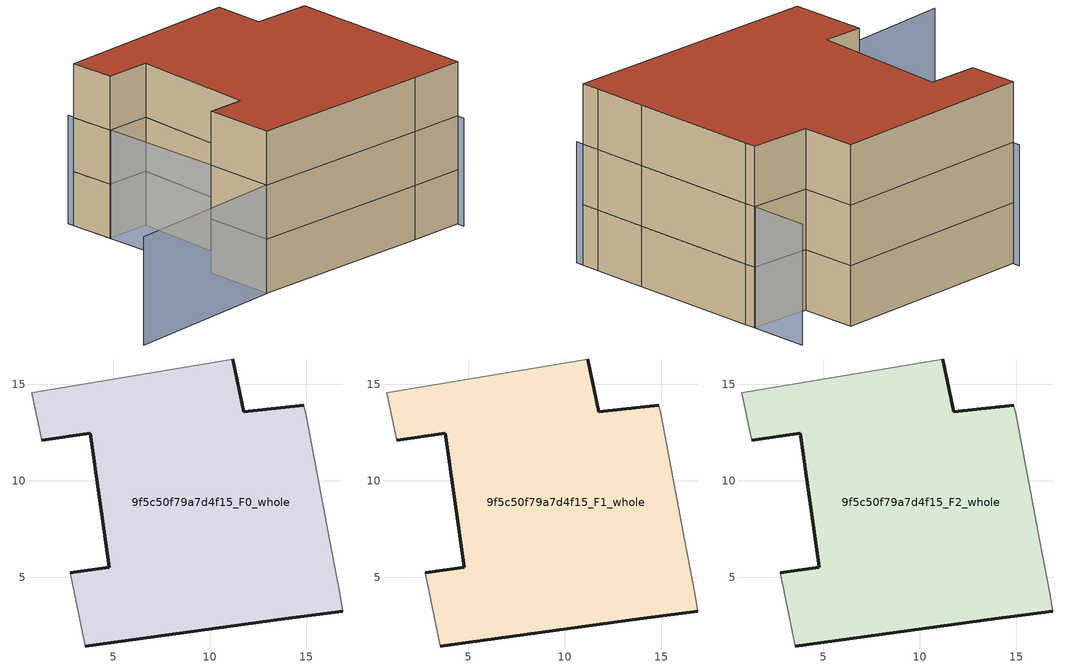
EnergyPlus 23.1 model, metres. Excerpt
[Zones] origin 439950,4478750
9f5c50f79a7d4f15_F0_whole
 floor ground (EU_floor_Construction): 14.87,13.91 14.99,13.36 16.22,6.9 16.74,4.19 16.91,3.26 13.88,2.85 3.54,1.44 2.77,5.25 4.81,5.52 3.82,12.45 1.31,12.11 0.78,14.55 11.2,16.31 11.76,13.58 z0
 wall outside (EU_wall_Construction): 3.54,1.44 13.88,2.85 16.91,3.26 / 14.87,13.91 11.76,13.58 11.2,16.31 / 1.31,12.11 3.82,12.45 4.81,5.52 2.77,5.25 z0:3
 wall adiabatic (EU_wall_Construction): 2.77,5.25 3.54,1.44 / 16.91,3.26 16.74,4.19 16.22,6.9 14.99,13.36 14.87,13.91 / 11.2,16.31 0.78,14.55 1.31,12.11 z0:3
9f5c50f79a7d4f15_F1_whole
 floor to 9f5c50f79a7d4f15_F0_whole (EU_floor_Construction): 14.87,13.91 14.99,13.36 16.22,6.9 16.74,4.19 16.91,3.26 13.88,2.85 3.54,1.44 2.77,5.25 4.81,5.52 3.82,12.45 1.31,12.11 0.78,14.55 11.2,16.31 11.76,13.58 z3
 wall outside (EU_wall_Construction): 3.54,1.44 13.88,2.85 16.91,3.26 / 14.87,13.91 11.76,13.58 11.2,16.31 / 1.31,12.11 3.82,12.45 4.81,5.52 2.77,5.25 z3:6
 wall adiabatic (EU_wall_Construction): 2.77,5.25 3.54,1.44 / 16.91,3.26 16.74,4.19 16.22,6.9 14.99,13.36 14.87,13.91 / 11.2,16.31 0.78,14.55 1.31,12.11 z3:6
9f5c50f79a7d4f15_F2_whole
 floor to 9f5c50f79a7d4f15_F1_whole (EU_floor_Construction): 14.87,13.91 14.99,13.36 16.22,6.9 16.74,4.19 16.91,3.26 13.88,2.85 3.54,1.44 2.77,5.25 4.81,5.52 3.82,12.45 1.31,12.11 0.78,14.55 11.2,16.31 11.76,13.58 z6
 wall outside (EU_wall_Construction): 3.54,1.44 13.88,2.85 16.91,3.26 / 14.87,13.91 11.76,13.58 11.2,16.31 / 1.31,12.11 3.82,12.45 4.81,5.52 2.77,5.25 z6:9
 wall adiabatic (EU_wall_Construction): 2.77,5.25 3.54,1.44 / 16.91,3.26 16.74,4.19 16.22,6.9 14.99,13.36 14.87,13.91 / 11.2,16.31 0.78,14.55 1.31,12.11 z6:9
 roof outside (EU_roof_Construction): 16.91,3.26 16.74,4.19 16.22,6.9 14.99,13.36 14.87,13.91 11.76,13.58 11.2,16.31 0.78,14.55 1.31,12.11 3.82,12.45 4.81,5.52 2.77,5.25 3.54,1.44 13.88,2.85 z9
shading: 16.98,2.84 14.31,16.86 / 0.7,14.94 3.58,1.45 / 3.58,1.45 -5.61,-0.51 z0:6
[Building]
EU S2 Campaign: North Axis=0; Terrain=City; Solar Distribution=FullExterior
[Site:Location]
Madrid: Latitude=40.5; Longitude=-3.5; Time Zone=1; Elevation=609
[SizingPeriod:WeatherFileDays]
AnnualSizingPeriod: Begin Month=1; Begin Day of Month=1; End Month=12; End Day of Month=31; Day of Week for Start Day=Monday; Use Weather File Daylight Saving Period=No; Use Weather File Rain and Snow Indicators=No
[MATERIAL]
EU_InternalMass_Material: Roughness=MediumRough; Thickness=0.1; Conductivity=1; Density=1800; Specific Heat=900; Thermal Absorptance=0.9; Solar Absorptance=0.7; Visible Absorptance=0.7
[MATERIAL:NOMASS] Roughness=MediumRough; Thermal Absorptance=0.9; Solar Absorptance=0.7; Visible Absorptance=0.7
Name | Thermal Resistance
EU_wall_NoMass | 0.419739
EU_roof_NoMass | 0.352165
EU_floor_NoMass | 0.608284
[CONSTRUCTION]
EU_wall_Construction: EU_wall_NoMass
EU_roof_Construction: EU_roof_NoMass
EU_floor_Construction: EU_floor_NoMass
EU_InternalMass_Construction: EU_InternalMass_Material
[ZONE] Type=1; Multiplier=1; Ceiling Height=autocalculate; Floor Area=autocalculate; Part of Total Floor Area=Yes
Name | Volume
9f5c50f79a7d4f15_F0_whole | 479.279
9f5c50f79a7d4f15_F1_whole; 9f5c50f79a7d4f15_F2_whole | 479.278
[INTERNALMASS] Construction=EU_InternalMass_Construction; Surface Area=150.996
Name | Zone or ZoneList
9f5c50f79a7d4f15_F0_whole_EU_InternalMass | 9f5c50f79a7d4f15_F0_whole
9f5c50f79a7d4f15_F1_whole_EU_InternalMass | 9f5c50f79a7d4f15_F1_whole
9f5c50f79a7d4f15_F2_whole_EU_InternalMass | 9f5c50f79a7d4f15_F2_whole
[OTHEREQUIPMENT] Fuel Type=Electricity; Design Level Calculation Method=Watts/Area; Power per Zone Floor Area=1; Fraction Latent=0; Fraction Radiant=0; Fraction Lost=0; Carbon Dioxide Generation Rate=0; EndUse Subcategory=EU_Step8_InternalGains
Name | Zone or ZoneList or Space or SpaceList | Schedule
EU_Step8_InternalGain_9f5c50f79a7d4f15_F0_whole_f000 | 9f5c50f79a7d4f15_F0_whole | EU_Step8_GainSchedule_9f5c50f79a7d4f15_F0_whole_f000
EU_Step8_InternalGain_9f5c50f79a7d4f15_F1_whole_f000 | 9f5c50f79a7d4f15_F1_whole | EU_Step8_GainSchedule_9f5c50f79a7d4f15_F1_whole_f000
EU_Step8_InternalGain_9f5c50f79a7d4f15_F2_whole_f000 | 9f5c50f79a7d4f15_F2_whole | EU_Step8_GainSchedule_9f5c50f79a7d4f15_F2_whole_f000
[ZONEVENTILATION:DESIGNFLOWRATE] Schedule=EU_AlwaysOn; Design Flow Rate Calculation Method=AirChanges/Hour; Air Changes per Hour=0.703302; Ventilation Type=Natural; Fan Pressure Rise=0; Fan Total Efficiency=1; Constant Term Coefficient=1; Temperature Term Coefficient=0; Velocity Term Coefficient=0; Velocity Squared Term Coefficient=0; Minimum Indoor Temperature=-100; Maximum Indoor Temperature=100; Delta Temperature=-100; Minimum Outdoor Temperature=-100; Maximum Outdoor Temperature=100; Maximum Wind Speed=40
Name | Zone or ZoneList or Space or SpaceList
EU_ConstantAir_9f5c50f79a7d4f15_F0_whole | 9f5c50f79a7d4f15_F0_whole
EU_ConstantAir_9f5c50f79a7d4f15_F1_whole | 9f5c50f79a7d4f15_F1_whole
EU_ConstantAir_9f5c50f79a7d4f15_F2_whole | 9f5c50f79a7d4f15_F2_whole
[HVACTEMPLATE:THERMOSTAT] Constant Heating Setpoint=20; Constant Cooling Setpoint=50
EU_HeatOnly_9f5c50f79a7d4f15_F0_whole; EU_HeatOnly_9f5c50f79a7d4f15_F1_whole; EU_HeatOnly_9f5c50f79a7d4f15_F2_whole
[HVACTEMPLATE:ZONE:IDEALLOADSAIRSYSTEM] System Availability Schedule=EU_AlwaysOn; Maximum Heating Supply Air Temperature=50; Minimum Cooling Supply Air Temperature=13; Maximum Heating Supply Air Humidity Ratio=0.0156; Minimum Cooling Supply Air Humidity Ratio=0.0077; Heating Limit=NoLimit; Cooling Limit=NoLimit; Heating Availability Schedule=EU_AlwaysOn; Cooling Availability Schedule=EU_CoolingOff; Dehumidification Control Type=ConstantSensibleHeatRatio; Cooling Sensible Heat Ratio=0.7; Dehumidification Setpoint=60; Humidification Control Type=None; Humidification Setpoint=30; Outdoor Air Method=None; Outdoor Air Flow Rate per Person=0.00944; Outdoor Air Flow Rate per Zone Floor Area=0; Outdoor Air Flow Rate per Zone=0; Demand Controlled Ventilation Type=None; Outdoor Air Economizer Type=NoEconomizer; Heat Recovery Type=None; Sensible Heat Recovery Effectiveness=0.7; Latent Heat Recovery Effectiveness=0.65
Name | Template Thermostat
9f5c50f79a7d4f15_F0_whole | EU_HeatOnly_9f5c50f79a7d4f15_F0_whole
9f5c50f79a7d4f15_F1_whole | EU_HeatOnly_9f5c50f79a7d4f15_F1_whole
9f5c50f79a7d4f15_F2_whole | EU_HeatOnly_9f5c50f79a7d4f15_F2_whole
[SIZING:ZONE] Zone Cooling Design Supply Air Temperature Input Method=SupplyAirTemperature; Zone Cooling Design Supply Air Temperature=13; Zone Heating Design Supply Air Temperature Input Method=SupplyAirTemperature; Zone Heating Design Supply Air Temperature=50; Zone Cooling Design Supply Air Humidity Ratio=0.008; Zone Heating Design Supply Air Humidity Ratio=0.008; Cooling Design Air Flow Method=DesignDay; Cooling Design Air Flow Rate=0; Cooling Minimum Air Flow per Zone Floor Area=0.000762; Cooling Minimum Air Flow=0; Cooling Minimum Air Flow Fraction=0.2; Heating Design Air Flow Method=DesignDay; Heating Design Air Flow Rate=0; Heating Maximum Air Flow per Zone Floor Area=0.002032; Heating Maximum Air Flow=0.141576; Heating Maximum Air Flow Fraction=0.3; Account for Dedicated Outdoor Air System=No; Dedicated Outdoor Air System Control Strategy=NeutralSupplyAir; Dedicated Outdoor Air Low Setpoint Temperature for Design=autosize; Dedicated Outdoor Air High Setpoint Temperature for Design=autosize; Zone Load Sizing Method=Sensible Load Only No Latent Load; Zone Latent Cooling Design Supply Air Humidity Ratio Input Method=HumidityRatioDifference; Zone Cooling Design Supply Air Humidity Ratio Difference=0.005; Zone Latent Heating Design Supply Air Humidity Ratio Input Method=HumidityRatioDifference; Zone Humidification Design Supply Air Humidity Ratio Difference=0.005
9f5c50f79a7d4f15_F0_whole; 9f5c50f79a7d4f15_F1_whole; 9f5c50f79a7d4f15_F2_whole
[SCHEDULE:CONSTANT]
Name | Hourly Value
EU_AlwaysOn | 1
EU_CoolingOff | 0
[SCHEDULE:FILE] Column Number=1; Rows to Skip at Top=0; Number of Hours of Data=8760; Column Separator=Comma; Interpolate to Timestep=No; Minutes per Item=60; Adjust Schedule for Daylight Savings=Yes
Name | File
EU_Step8_GainSchedule_9f5c50f79a7d4f15_F0_whole_f000 | ../../schedules/9f5c50f79a7d4f15/9f5c50f79a7d4f15_F0_whole_f000_gain.csv
EU_Step8_GainSchedule_9f5c50f79a7d4f15_F1_whole_f000 | ../../schedules/9f5c50f79a7d4f15/9f5c50f79a7d4f15_F1_whole_f000_gain.csv
EU_Step8_GainSchedule_9f5c50f79a7d4f15_F2_whole_f000 | ../../schedules/9f5c50f79a7d4f15/9f5c50f79a7d4f15_F2_whole_f000_gain.csv
